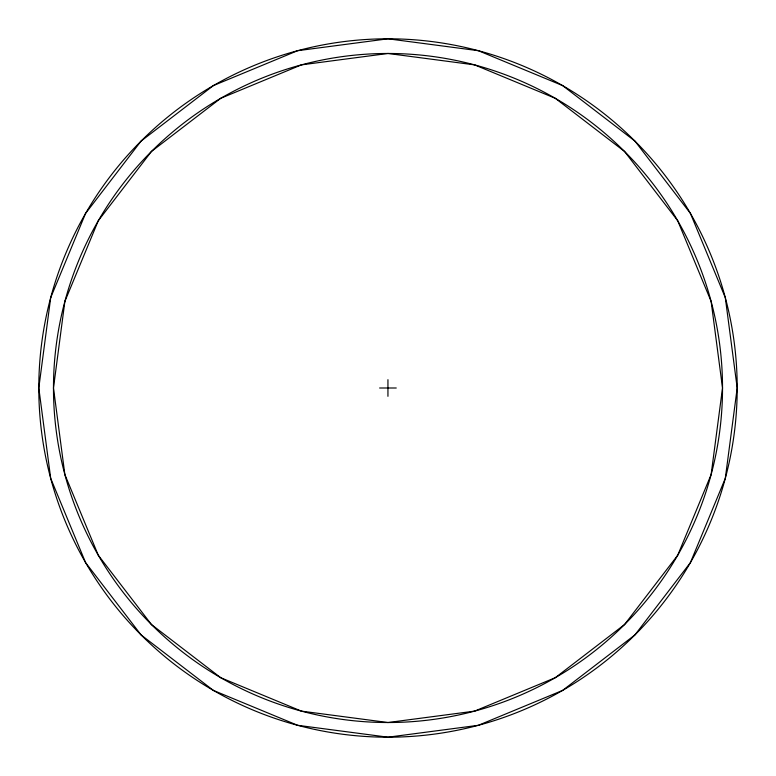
<?xml version="1.0" encoding="UTF-8"?>
<svg xmlns="http://www.w3.org/2000/svg" width="776" height="776" viewBox="0 0 776 776"><rect width="100%" height="100%" fill="white"/><g stroke="black" fill="none" stroke-linecap="round" stroke-linejoin="round"><path stroke-width="1.16" d="M379.619 388L396.255 388M387.942 379.687L387.942 396.313M50.702 297.625L38.8 388L50.702 478.375L85.583 562.6L141.077 634.923L213.4 690.417L297.625 725.298L388 737.2L478.375 725.298L562.6 690.417L634.923 634.923L690.417 562.6L725.298 478.375L737.2 388L725.298 297.625L690.417 213.4L634.923 141.077L562.6 85.583L478.375 50.702L388 38.8L297.625 50.702L213.4 85.583L141.077 141.077L85.583 213.4L50.702 297.625M64.874 301.418L53.476 388L64.874 474.582L98.29 555.267L151.456 624.544L220.733 677.71L301.418 711.126L388 722.524L474.582 711.126L555.267 677.71L624.544 624.544L677.71 555.267L711.126 474.582L722.524 388L711.126 301.418L677.71 220.733L624.544 151.456L555.267 98.29L474.582 64.874L388 53.476L301.418 64.874L220.733 98.29L151.456 151.456L98.29 220.733L64.874 301.418M213.4 690.417A349.2 349.2 0 0 0 737.2 388A349.2 349.2 0 0 0 213.4 85.583A349.2 349.2 0 0 0 213.4 690.417M151.456 624.544A334.524 334.524 0 0 0 711.126 474.582A334.524 334.524 0 0 0 301.418 64.874A334.524 334.524 0 0 0 151.456 624.544"/></g></svg>
